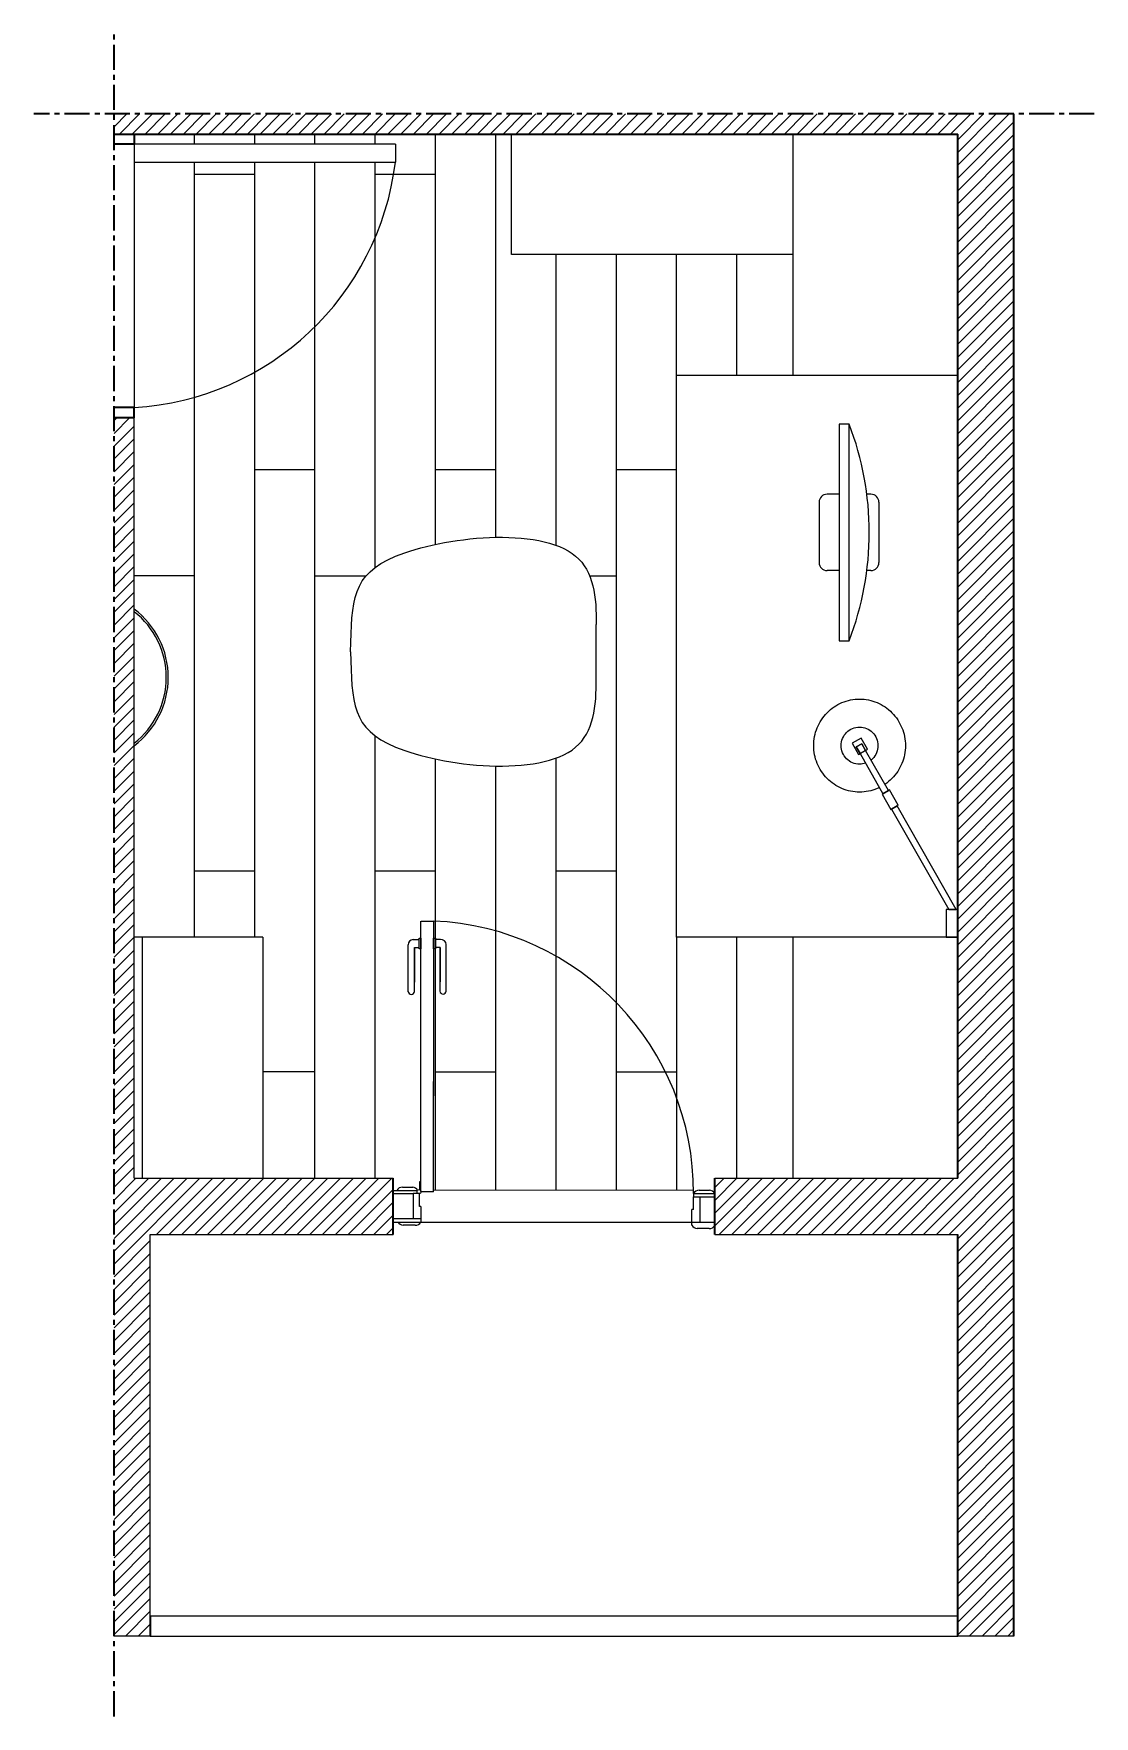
# Model space of a CAD drawing. Header units: inches. Extents: x 7381 to 10218, y 4445 to 6106.
# Drawn here: x 7901 to 8164.9, y 4598.3 to 5017.3 of the extents above; entities that cross this region are included whole.
import ezdxf

# ---------------------------------------------------------------- set-up
doc = ezdxf.new("R2010")
doc.units = ezdxf.units.IN
doc.header["$MEASUREMENT"] = 0
doc.linetypes.add('CENTER', pattern=[2, 1.25, -0.25, 0.25, -0.25])
for name, color, linetype, lineweight in [('A-DOOR-FULL', 4, 'Continuous', 25), ('A-ELEV-MBE1', 7, 'Continuous', 35), ('A-FLOR-PATT', 8, 'Continuous', 18), ('A-FURN', 8, 'Continuous', 18), ('A-GLAZ-FULL', 4, 'Continuous', 25), ('A-SECT-MCUT', 7, 'Continuous', 35), ('A-SECT-PATT', 8, 'Continuous', 18), ('A-WALL-FULL', 7, 'Continuous', 35)]:
    doc.layers.add(name, color=color, linetype=linetype, lineweight=lineweight)
pattern_1 = [(45, (-2e-12, -139.5), (-1.59099026, 1.59099026), [])]

msp = doc.modelspace()

# ---------------------------------------------------------------- hatches: boundary and pattern name
at = {"layer": 'A-SECT-PATT'}
h = msp.add_hatch(dxfattribs=at)
h.set_pattern_fill('ANSI31', color=256, scale=18)
h.set_pattern_definition(pattern_1)
h.paths.add_polyline_path([(8130.94, 4718.26), (8130.94, 4618.26), (8144.94, 4618.26), (8144.94, 4997.26), (7921.01, 4997.26), (7921.01, 4992.26), (8130.94, 4992.26), (8130.94, 4732.26), (8070.48, 4732.26), (8070.48, 4718.26)])
h = msp.add_hatch(dxfattribs=at)
h.set_pattern_fill('ANSI31', color=256, scale=18)
h.set_pattern_definition(pattern_1)
h.paths.add_polyline_path([(7990.48, 4718.26), (7990.48, 4732.26), (7926.01, 4732.26), (7926.01, 4921.66), (7921.01, 4921.66), (7921.01, 4618.26), (7930.01, 4618.26), (7930.01, 4623.26), (7930.01, 4718.26)])

# ---------------------------------------------------------------- linework, layer by layer
for p, q in [((7926.01, 4989.76), (7926.01, 4992.26)), ((7926.01, 4732.26), (7926.01, 4921.66)), ((7926.01, 4732.26), (7990.48, 4732.26)), ((8070.48, 4732.26), (8130.94, 4732.26)), ((7930.01, 4718.26), (7990.48, 4718.26)), ((7930.01, 4623.26), (7930.01, 4718.26)), ((8070.48, 4718.26), (8130.94, 4718.26)), ((7930.01, 4618.26), (7921.01, 4618.26)), ((8144.94, 4618.26), (8130.94, 4618.26))]:
    msp.add_line(p, q)
at = {"layer": 'A-DOOR-FULL'}
for p, q in [((7991.01, 4989.76), (7926.01, 4989.76)), ((7926.01, 4989.76), (7926.01, 4985.26)), ((7991.01, 4989.76), (7991.01, 4985.26)), ((7926.01, 4985.26), (7991.01, 4985.26))]:
    msp.add_line(p, q, dxfattribs=at)
msp.add_arc((7921.89, 4993.66), 69.63, 273.3898, 353.0672, dxfattribs=at)
at = {"layer": 'A-ELEV-MBE1', "lineweight": 18, "ltscale": 0.25}
for p, q in [((7990.48, 4729.23), (7996.5, 4729.23)), ((7990.48, 4728.43), (7995.42, 4728.43)), ((7992.8, 4730.03), (7995.35, 4730.03)), ((7995.42, 4728.43), (7995.42, 4722.14)), ((7996.99, 4728.43), (7995.42, 4728.43)), ((7996.98, 4725.24), (7996.98, 4728.43)), ((8065.2, 4728.43), (8070.48, 4728.43)), ((8065.2, 4728.43), (8065.2, 4727.63)), ((8065.2, 4724.44), (8065.2, 4727.63)), ((8065.21, 4727.63), (8066.79, 4727.63)), ((8066.6, 4729.28), (8069.15, 4729.28)), ((8066.79, 4727.63), (8066.79, 4721.33)), ((8066.79, 4727.63), (8070.48, 4727.63)), ((7995.37, 4722.12), (7990.48, 4722.12)), ((7997.36, 4722.12), (7995.4, 4722.12)), ((7997.38, 4725.24), (7996.98, 4725.24)), ((7997.38, 4725.24), (7997.38, 4722.14)), ((7997.38, 4722.14), (7997.38, 4721.35)), ((8065.2, 4724.44), (8064.75, 4724.44)), ((8064.75, 4720.53), (8064.75, 4724.44)), ((7990.48, 4721.35), (7997.38, 4721.35)), ((7995.98, 4720.55), (7992.97, 4720.55)), ((8064.75, 4721.33), (8070.48, 4721.33)), ((8069.14, 4719.73), (8066.12, 4719.73))]:
    msp.add_line(p, q, dxfattribs=at)
msp.add_circle((7996.89, 4728.92), 0.489, dxfattribs=at)
for centre, radius, start, end in [((7992.76, 4728.47), 1.56, 88.4976, 150.9503), ((7995.37, 4728.82), 1.21, 19.7641, 91.072), ((8066.55, 4727.78), 1.49, 87.8209, 154.2086), ((8069.03, 4727.63), 1.65, 29.0482, 85.6693), ((7993.21, 4722.54), 2, 216.4335, 263.082), ((7996.01, 4722.1), 1.56, 268.4976, 330.9503), ((8066.36, 4721.72), 2, 216.4335, 263.082), ((8069.16, 4721.29), 1.56, 268.4976, 327.535)]:
    msp.add_arc(centre, radius, start, end, dxfattribs=at)
at = {"layer": 'A-FLOR-PATT'}
for p, q in [((7941.01, 4989.76), (7941.01, 4992.26)), ((7956.01, 4989.76), (7956.01, 4992.26)), ((7971.01, 4989.76), (7971.01, 4992.26)), ((7986.01, 4989.76), (7986.01, 4992.26)), ((8001.01, 4890.1), (8001.01, 4992.26)), ((8016.01, 4891.84), (8016.01, 4992.26)), ((7926.01, 4985.26), (7926.01, 4924.16)), ((7941.01, 4792.26), (7941.01, 4985.26)), ((7956.01, 4792.26), (7956.01, 4985.26)), ((7971.01, 4732.26), (7971.01, 4985.26)), ((7986.01, 4884.37), (7986.01, 4985.26)), ((8031.01, 4889.86), (8031.01, 4962.26)), ((8031.01, 4889.86), (8031.01, 4962.26)), ((8046.01, 4871.74), (8046.01, 4962.26)), ((8061.01, 4932.26), (8061.01, 4962.26)), ((8076.01, 4932.26), (8076.01, 4962.26)), ((8016.01, 4891.84), (8016.01, 4908.76)), ((8046.01, 4729.24), (8046.01, 4882.26)), ((7986.01, 4732.26), (7986.01, 4842.37)), ((8001.01, 4808.76), (8001.01, 4836.65)), ((8031.01, 4729.24), (8031.01, 4836.88)), ((8016.01, 4729.25), (8016.01, 4834.9)), ((8001.01, 4729.25), (8001.01, 4823.24)), ((8031.01, 4729.24), (8031.01, 4816.66)), ((8061.01, 4792.26), (8061.01, 4729.23)), ((8076.01, 4732.26), (8076.01, 4792.26)), ((7930.01, 4623.26), (8130.94, 4623.26)), ((7930.01, 4618.26), (8130.94, 4618.26))]:
    msp.add_line(p, q, dxfattribs=at)
at = {"layer": 'A-FLOR-PATT', "lineweight": 18, "ltscale": 0.25}
for p, q in [((8065.2, 4729.23), (8000.52, 4729.25)), ((7997.37, 4721.35), (8064.75, 4721.33))]:
    msp.add_line(p, q, dxfattribs=at)
at = {"layer": 'A-FURN'}
for p, q in [((8089.94, 4992.26), (8089.94, 4932.26)), ((7941.01, 4982.26), (7956.01, 4982.26)), ((7986.01, 4982.26), (8001.01, 4982.26)), ((8060.94, 4792.26), (8060.94, 4932.26)), ((8060.94, 4932.26), (8130.94, 4932.26)), ((8101.45, 4920.01), (8101.45, 4866.1)), ((8103.95, 4920.01), (8101.45, 4920.01)), ((8103.95, 4866.1), (8103.95, 4920.01)), ((7956.01, 4908.76), (7971.01, 4908.76)), ((8001.01, 4908.76), (8016.01, 4908.76)), ((8046.01, 4908.76), (8060.94, 4908.76)), ((8101.45, 4902.57), (8098.45, 4902.57)), ((8109.34, 4902.57), (8108.34, 4902.57)), ((8096.45, 4900.57), (8096.45, 4885.56)), ((8111.34, 4900.57), (8111.34, 4885.56)), ((7941.01, 4882.26), (7926.01, 4882.26)), ((7971.01, 4882.26), (7983.73, 4882.26)), ((8101.45, 4883.56), (8098.45, 4883.56)), ((8109.34, 4883.56), (8108.34, 4883.56)), ((8041.01, 4854.41), (8041.01, 4870.1)), ((8101.45, 4866.1), (8103.95, 4866.1)), ((7941.01, 4808.76), (7956.01, 4808.76)), ((7986.01, 4808.76), (8001.01, 4808.76)), ((8031.01, 4808.76), (8046.01, 4808.76)), ((7958.01, 4792.26), (7926.01, 4792.26)), ((7928.01, 4792.26), (7928.01, 4732.26)), ((7958.01, 4792.26), (7958.01, 4732.26)), ((8130.94, 4792.26), (8060.94, 4792.26)), ((8089.94, 4792.26), (8089.94, 4732.26)), ((7971.01, 4758.76), (7958.01, 4758.76)), ((8001.01, 4758.76), (8016.01, 4758.76)), ((8046.01, 4758.76), (8061.01, 4758.76))]:
    msp.add_line(p, q, dxfattribs=at)
at = {"layer": 'A-FURN', "linetype": 'Continuous'}
for points in [[(8111.47, 4829.54, -0.013972), (8110.89, 4829.28, -0.099811), (8106.52, 4828.4, -0.099811), (8102.15, 4829.28, -0.099028), (8098.45, 4831.79, -0.097941), (8095.97, 4835.55, -0.097186), (8095.11, 4839.98, -0.097186), (8095.97, 4844.41, -0.097941), (8098.45, 4848.17, -0.099028), (8102.15, 4850.68, -0.099811), (8106.52, 4851.56, -0.099811), (8110.89, 4850.68, -0.099028), (8114.59, 4848.17, -0.097941), (8117.06, 4844.41, -0.097186), (8117.93, 4839.98, -0.097186), (8117.06, 4835.55, -0.097941), (8114.59, 4831.79, -0.050095), (8112.84, 4830.33, -0.050095)], [(8101.95, 4839.98, -0.097186), (8102.3, 4841.75, -0.097941), (8103.29, 4843.25, -0.099028), (8104.77, 4844.26, -0.099811), (8106.52, 4844.61, -0.099811), (8108.27, 4844.26, -0.099028), (8109.75, 4843.25, -0.097941), (8110.74, 4841.75, -0.097186), (8111.08, 4839.98, -0.097186)], [(8108.02, 4835.6, -0.084967), (8106.52, 4835.35, -0.099811), (8104.77, 4835.7, -0.099028), (8103.29, 4836.7, -0.097941), (8102.3, 4838.21, -0.097186), (8101.95, 4839.98)], [(8111.08, 4839.98, -0.097186), (8110.74, 4838.21, -0.097941), (8109.75, 4836.7, -0.026182), (8109.4, 4836.38, -0.026182)]]:
    msp.add_lwpolyline(points, format="xyb", dxfattribs=at)
for points in [[(8108.03, 4838.79), (8108.49, 4839.06), (8106.9, 4841.85), (8104.69, 4840.56), (8106.28, 4837.76), (8106.66, 4837.99), (8105.72, 4839.64), (8107.08, 4840.44)], [(8106.66, 4837.99), (8108.03, 4838.79), (8107.08, 4840.44), (8105.72, 4839.64)], [(8108.03, 4838.79), (8106.66, 4837.99), (8112.34, 4828.01), (8113.7, 4828.81)], [(8115.87, 4824.99), (8116.16, 4825.16), (8113.99, 4828.97), (8113.7, 4828.81), (8112.34, 4828.01), (8112.11, 4827.87), (8114.28, 4824.06), (8114.51, 4824.19)], [(8115.87, 4824.99), (8114.51, 4824.19), (8128.73, 4799.21), (8130.54, 4799.21)], [(8130.54, 4799.21), (8128.73, 4799.21), (8128.09, 4799.21), (8128.09, 4792.26), (8130.94, 4792.26), (8130.94, 4799.21)]]:
    msp.add_lwpolyline(points, close=True, dxfattribs=at)
at = {"layer": 'A-FURN'}
for centre, radius, start, end in [((8033.8, 4893.06), 75.14, 338.9807, 21.0193), ((8098.45, 4900.57), 2, 90, 180), ((8109.34, 4900.57), 2, 0, 90), ((8098.45, 4885.56), 2, 180, 270), ((8109.34, 4885.56), 2, 270, 0)]:
    msp.add_arc(centre, radius, start, end, dxfattribs=at)
for points in [[(7979.82, 4863.37), (7980.25, 4876.13), (7979.82, 4889.37), (8039.07, 4896.1), (8041.05, 4876.97), (8041.01, 4870.1)], [(7979.82, 4863.37), (7980.25, 4850.61), (7979.82, 4837.37), (8039.07, 4830.64), (8041.05, 4849.77), (8041.01, 4856.64)]]:
    msp.add_open_spline(points, degree=3, knots=[0, 0, 0, 0, 35.22783, 72.500474, 91.284854, 91.284854, 91.284854, 91.284854], dxfattribs=at)
at = {"layer": 'A-GLAZ-FULL', "lineweight": 18, "ltscale": 0.25}
for p, q in [((7997.38, 4728.92), (7997.38, 4796.3)), ((7997.41, 4796.3), (8000.52, 4796.3)), ((8000.52, 4796.3), (8000.53, 4752.74)), ((7994.21, 4778.71), (7994.21, 4790.35)), ((7995.43, 4791.69), (7996.91, 4791.69)), ((7995.78, 4778.77), (7995.78, 4789.73)), ((7995.78, 4789.73), (7995.78, 4781.11)), ((7995.78, 4789.73), (7996.91, 4789.73)), ((8002.23, 4791.69), (8001, 4791.69)), ((8002.12, 4789.74), (8001, 4789.74)), ((8002.12, 4778.77), (8002.12, 4789.74)), ((8002.12, 4789.74), (8002.12, 4781.16)), ((8003.69, 4778.83), (8003.69, 4790.46)), ((8000.52, 4728.87), (8000.53, 4756.37)), ((7997.11, 4731.47), (7997.38, 4731.47)), ((7997.11, 4729.35), (7997.11, 4731.47)), ((8000.51, 4728.86), (7997.38, 4728.86))]:
    msp.add_line(p, q, dxfattribs=at)
for points in [[(7997.38, 4792), (7997.38, 4789.41), (7996.91, 4789.41), (7996.91, 4792)], [(8001, 4792), (8001, 4789.41), (8000.53, 4789.41), (8000.53, 4792)]]:
    msp.add_lwpolyline(points, close=True, dxfattribs=at)
for centre, radius, start, end in [((7997.63, 4728.79), 67.57, 359.6964, 87.5488), ((7995.55, 4790.36), 1.34, 95.3212, 180.5427), ((8002.33, 4790.34), 1.36, 5.0257, 94.5876), ((7995, 4778.83), 0.785, 184.6693, 356.0389), ((8002.9, 4778.89), 0.785, 184.6693, 356.0389)]:
    msp.add_arc(centre, radius, start, end, dxfattribs=at)
at = {"layer": 'A-SECT-MCUT', "linetype": 'CENTER', "ltscale": 5}
for p, q in [((7921.01, 4598.26), (7921.01, 5017.26)), ((8164.94, 4997.26), (7901.01, 4997.26))]:
    msp.add_line(p, q, dxfattribs=at)
at = {"layer": 'A-SECT-PATT'}
for p, q in [((8019.94, 4962.26), (8019.94, 4992.26)), ((8089.94, 4962.26), (8019.94, 4962.26)), ((8039.35, 4882.26), (8046.01, 4882.26))]:
    msp.add_line(p, q, dxfattribs=at)
for radius, start, end in [(21.25, 306.8699, 53.1301), (20.75, 307.9125, 52.0875)]:
    msp.add_arc((7913.26, 4856.96), radius, start, end, dxfattribs=at)
at = {"layer": 'A-WALL-FULL'}
for p, q in [((8144.94, 4618.26), (8144.94, 4997.26)), ((7921.01, 4992.26), (8130.94, 4992.26)), ((8130.94, 4732.26), (8130.94, 4992.26)), ((7990.48, 4718.26), (7990.48, 4732.26)), ((8070.48, 4718.26), (8070.48, 4732.26)), ((8130.94, 4618.26), (8130.94, 4718.26)), ((7930.01, 4623.26), (7930.01, 4618.26))]:
    msp.add_line(p, q, dxfattribs=at)
for points in [[(7921.51, 4992.26), (7921.51, 4992.26), (7926.01, 4992.26), (7926.01, 4989.76), (7921.01, 4989.76)], [(7921.01, 4992.26), (7921.51, 4992.26)], [(7921.01, 4921.66), (7921.01, 4921.66), (7926.01, 4921.66), (7926.01, 4924.16), (7921.01, 4924.16)]]:
    msp.add_lwpolyline(points, dxfattribs=at)

doc.saveas('drawing.dxf')
